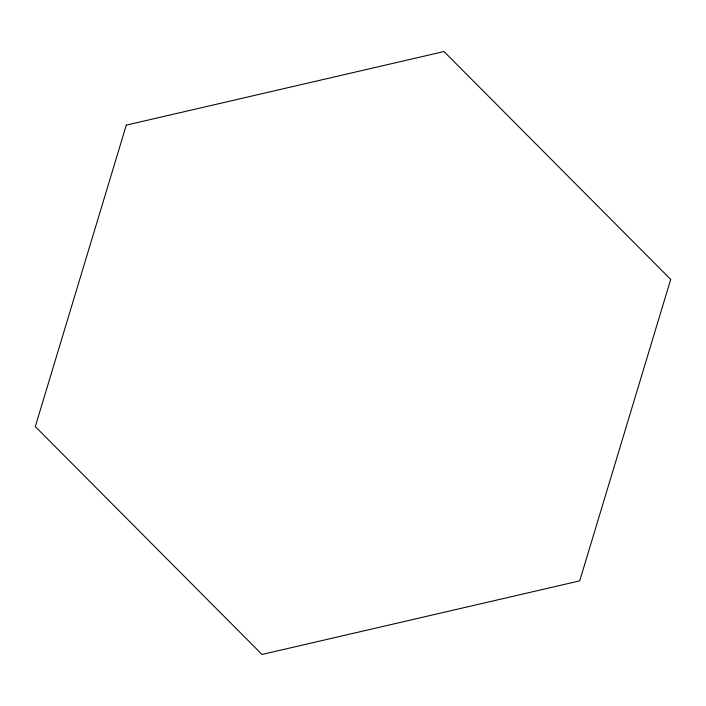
<?xml version="1.0" encoding="UTF-8"?>
<svg xmlns="http://www.w3.org/2000/svg" width="706" height="706" viewBox="0 0 706 706"><rect width="100%" height="100%" fill="white"/><g stroke="black" fill="none" stroke-linecap="round" stroke-linejoin="round"><path stroke-width="1.06" d="M126.295 125.13L35.3 426.592L262.005 654.462L579.705 580.87L670.7 279.408L443.995 51.538L126.295 125.13"/></g></svg>
